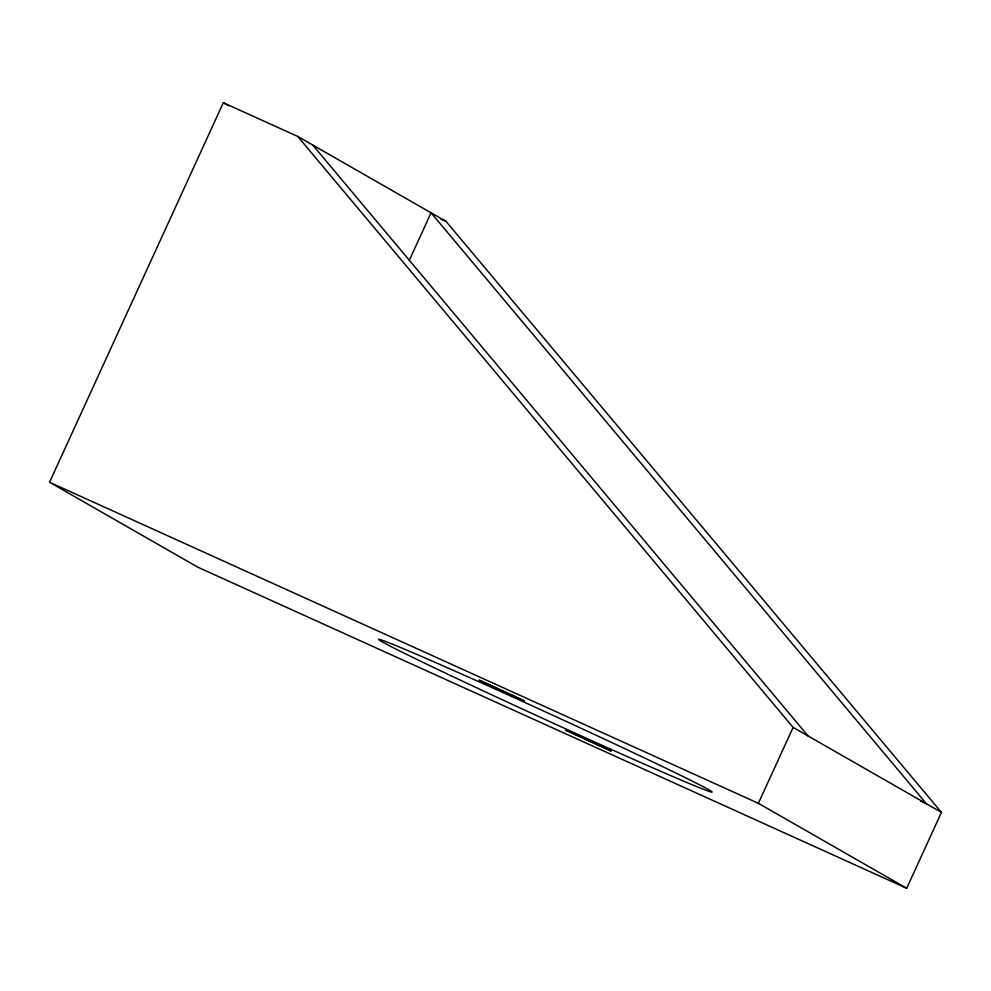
<?xml version="1.0" encoding="UTF-8"?>
<svg xmlns="http://www.w3.org/2000/svg" width="991" height="991" viewBox="0 0 991 991"><rect width="100%" height="100%" fill="white"/><g stroke="black" fill="none" stroke-linecap="round" stroke-linejoin="round"><path stroke-width="1.49" d="M49.55 482.245L223.309 102.73L297.734 136.436L446.061 221.402L941.45 812.372L906.703 888.27L197.878 567.211L49.55 482.245L758.363 803.305L906.703 888.27M409.209 260.546L431.06 212.805L926.449 803.775L920.812 801.223M758.363 803.305L793.122 727.406L297.734 136.436M440.45 218.862L446.061 221.402M223.309 102.73L228.648 105.789M793.122 727.406L941.45 812.372M312.735 145.033L808.123 735.991M480.226 680.557L479.087 680.16L524.549 701.033L480.226 680.557M566.802 730.553L565.663 730.169L611.125 751.042L566.802 730.553M451.215 675.837A183.694 3.53 24.6 0 0 711.687 792.119A183.694 3.53 24.6 0 0 472.422 678.847A183.694 3.53 24.6 0 0 451.215 675.837"/></g></svg>
